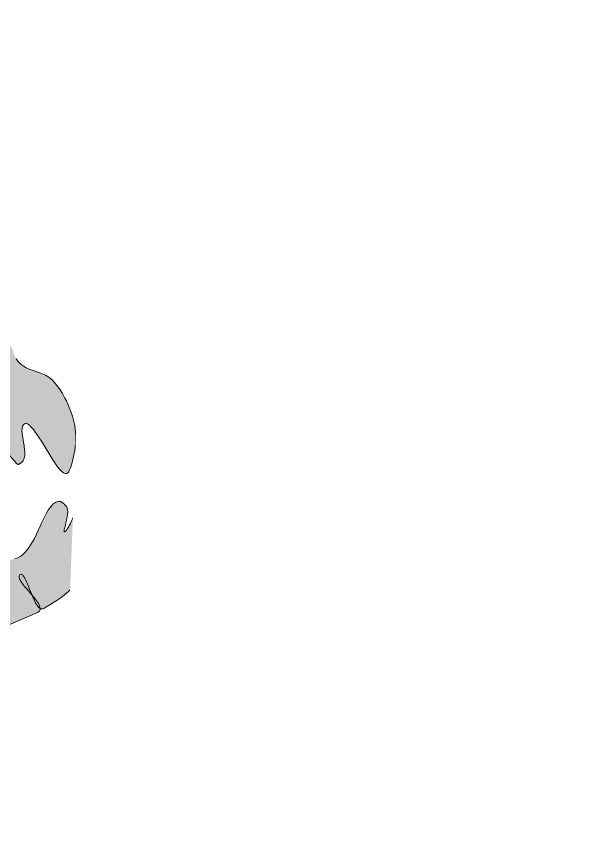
# Model space of a CAD drawing. Header units: millimetres. Extents: x 17924 to 83548, y -4690 to 56252.
# Drawn here: x 78092 to 78724, y -2309 to -1388 of the extents above; entities that cross this region are included whole.
import ezdxf

# ---------------------------------------------------------------- set-up
doc = ezdxf.new("R2010")
doc.units = ezdxf.units.MM
doc.header["$MEASUREMENT"] = 0
for name, color, linetype, lineweight in [('FURN-FREE', 1, 'Continuous', 0), ('PRES-FILL', 7, 'Continuous', 0), ('PRES-PEOP', 42, 'Continuous', 0)]:
    doc.layers.add(name, color=color, linetype=linetype, lineweight=lineweight)

# ---------------------------------------------------------------- blocks, each defined once
blk = doc.blocks.new('*U137')
at = {"layer": 'PRES-FILL', "linetype": 'ByBlock', "lineweight": -2, "extrusion": (0, 0, -1)}
h = blk.add_hatch(color=0, dxfattribs=at)
edge = h.paths.add_edge_path(flags=16)
edge.add_spline(control_points=[(87.07831214767793, -291.0744552105825), (88.89239608467324, -288.4548494400879), (89.38684500833915, -283.288900270265), (89.49025166835781, -277.403629799308)], knot_values=[0, 0, 0, 0, 1, 1, 1, 1], degree=3, periodic=0)
edge.add_spline(control_points=[(89.49025166835781, -277.403629799308), (94.07544578355737, -264.2978469137524), (102.2647964179123, -248.1244687475555), (94.97166972404375, -247.5728208029323), (87.95137615259591, -247.04180980003), (89.7245452563293, -264.0690811901732), (89.49025166835781, -277.403629799308)], knot_values=[0, 0, 0, 0, 0.5095306753181346, 0.5095306753181346, 0.5095306753181346, 1, 1, 1, 1], degree=3, periodic=0)
edge.add_spline(control_points=[(89.49025166835781, -277.403629799308), (87.52906642852759, -283.0092524418142), (86.22724547800317, -288.0536722698453), (87.07831214767793, -291.0744552105825)], knot_values=[0, 0, 0, 0, 1, 1, 1, 1], degree=3, periodic=0)
edge.add_spline(control_points=[(87.07831214767793, -291.0744552105825), (85.95999222934188, -292.6893514408293), (84.34017201390816, -293.3365619410106), (82.00130538464146, -292.588061009963), (63.59383381523367, -286.6971694839376), (44.85866232326953, -280.6748171648796), (26.44999149455543, -274.1039725800001), (3.9773302364556, -266.0825154139457), (-18.35495155215904, -258.1142490278362), (-40.76494914466457, -249.8098054021975), (-62.09082103254332, -241.9071048271653), (-84.02545566087065, -234.3002088238281), (-102.0363383753938, -220.28688754615), (-117.4488240069186, -208.2952424799223), (-129.9151441368958, -193.2241611071368), (-142.6432244094249, -178.5923170648239), (-163.0005941388226, -155.1900558743946), (-182.8546414146622, -131.3060623629281), (-203.234367789395, -107.9247166534042), (-213.197934575488, -96.4936701692277), (-224.2374659782145, -86.0311025781848), (-234.3364193446905, -74.70105654421059), (-246.7178919629878, -60.8102453242609), (-254.7748833752121, -44.37492258179554), (-259.7027346674295, -25.00474835188652), (-268.8092894338042, 10.79088386116928), (-269.355724656707, 46.90065336134285), (-252.6851600430455, 77.86553913387615), (-241.2536237630848, 99.09914599225885), (-227.3397290833454, 117.7993371364137), (-211.9662182720931, 135.6688070436139), (-198.2174307193127, 151.6497725143563), (-184.4468728898501, 167.5986870604975), (-170.599847507372, 183.4938566907585), (-153.8705150601963, 202.6976618188128), (-137.0851828110826, 221.9010084819674), (-119.849793029447, 240.5959913312399), (-106.8232585273654, 254.7256885525057), (-88.38601897300396, 262.3861756959013), (-71.07116077232058, 271.4910562303412), (-49.31172820179199, 282.9330808634186), (-28.25311481855169, 292.6512301066032), (-3.265834411598917, 297.327335357113), (21.50146026010043, 301.9622726039452), (44.73838342505042, 298.5593976669261), (68.35236469290248, 290.7234910957413), (91.13489496556576, 283.1634876956741), (111.8712580557185, 273.757788462317), (130.4584782136153, 259.7759117501846), (157.4580053185709, 239.4660399102213), (182.7918153615028, 217.513669257547), (207.6003872518631, 194.9019255928943), (226.2076064090506, 177.942397581668), (243.9963418850093, 159.9594654293687), (260.3465887235798, 140.7443127179795), (265.3696622714415, 134.841091423732), (270.063062016452, 127.4894450132924), (269.828143666542, 119.5425549638967), (269.0001458406186, 91.53279035793093), (265.0361819725149, 65.12352676319279), (263.1618364923997, 37.95410509096837), (261.1843437510324, 9.289520726677438), (260.2340487209149, -19.5611151615376), (257.920265561479, -48.2518908441707), (257.6397211215371, -51.73062547014706), (254.9934591089477, -54.59069810862275), (254.1837163049349, -58.03427320503397), (253.3515663617945, -61.57313863996387), (253.2291796872596, -65.17489315882995), (253.4760670081669, -68.77246832677338), (254.4084206014231, -82.35847235091205), (267.5626279749122, -92.2012533899615), (268.1809031531375, -106.6588880038762), (268.9817591903047, -125.38596030396), (262.4752963331921, -142.6908594273555), (255.5529541847136, -157.7631315541876), (248.2408484707121, -173.68405033819), (230.6169023985931, -188.9544215020214), (215.0945164613659, -195.9084356162057), (194.6235048089511, -205.079429336969), (227.5421476998017, -119.8030906882923), (210.4050449187926, -122.7259414140281), (200.6489644700632, -124.3899080240371), (194.8665631468029, -152.8433226549896), (181.9270150395314, -153.2528445356438), (179.8478432335614, -153.3186479424185), (175.659153420449, -153.3011556875717), (175.5916423200179, -151.0476115536367), (174.6981617055499, -121.2229162775329), (175.9042505497055, -84.15658467014146), (191.9475750213824, -63.78702212475764), (196.1806730425669, -58.41242815859005), (202.3631110609858, -54.47162794200267), (209.6942834992224, -51.72211669212265)], knot_values=[0, 0, 0, 0, 0.004098381531734696, 0.004098381531734696, 0.004098381531734696, 0.03635368013720219, 0.03635368013720219, 0.03635368013720219, 0.07572982011414187, 0.07572982011414187, 0.07572982011414187, 0.1132010653974124, 0.1132010653974124, 0.1132010653974124, 0.14526640270913, 0.14526640270913, 0.14526640270913, 0.1965519000639748, 0.1965519000639748, 0.1965519000639748, 0.2216251747810174, 0.2216251747810174, 0.2216251747810174, 0.25236539637566, 0.25236539637566, 0.25236539637566, 0.3091726121130702, 0.3091726121130702, 0.3091726121130702, 0.3481271264153437, 0.3481271264153437, 0.3481271264153437, 0.3829647993414165, 0.3829647993414165, 0.3829647993414165, 0.4250540564899624, 0.4250540564899624, 0.4250540564899624, 0.4568651827461615, 0.4568651827461615, 0.4568651827461615, 0.4968419500255261, 0.4968419500255261, 0.4968419500255261, 0.5364667654958765, 0.5364667654958765, 0.5364667654958765, 0.5746963866582342, 0.5746963866582342, 0.5746963866582342, 0.630228181300859, 0.630228181300859, 0.630228181300859, 0.6718787961638446, 0.6718787961638446, 0.6718787961638446, 0.6846745725113127, 0.6846745725113127, 0.6846745725113127, 0.7297748169105458, 0.7297748169105458, 0.7297748169105458, 0.7773569765908894, 0.7773569765908894, 0.7773569765908894, 0.78312627708974, 0.78312627708974, 0.78312627708974, 0.7890552252170661, 0.7890552252170661, 0.7890552252170661, 0.8114455046014806, 0.8114455046014806, 0.8114455046014806, 0.8404477855449914, 0.8404477855449914, 0.8404477855449914, 0.8710830444871903, 0.8710830444871903, 0.8710830444871903, 0.9114849997865957, 0.9114849997865957, 0.9114849997865957, 0.9344856628054873, 0.9344856628054873, 0.9344856628054873, 0.9381814897131244, 0.9381814897131244, 0.9381814897131244, 0.9870941822375215, 0.9870941822375215, 0.9870941822375215, 1, 1, 1, 1], degree=3, periodic=0)
edge.add_line((209.6942834992224, -51.72211669212265), (193.9554313921108, -0.0241649686722667))
edge.add_spline(control_points=[(193.9554313921108, -0.0241649686722667), (187.0334699935338, 22.71264097993844), (179.5682325627713, 45.27655141682772), (171.5461613383668, 67.6641476471923), (163.0286974002884, 91.4342611524844), (139.5974247022823, 107.5570674202027), (118.7270846085885, 121.8980210750233), (107.4085535302511, 129.6754951798503), (96.13803730566724, 136.5337036815545), (80.50538087006134, 136.8893178527433), (68.37265735134861, 137.1653149897029), (58.48686090825504, 133.788806689874), (50.14550819516444, 127.2132180820699)], knot_values=[0, 0, 0, 0, 0.3242048070790112, 0.3242048070790112, 0.3242048070790112, 0.6684304659642469, 0.6684304659642469, 0.6684304659642469, 0.8551130404015013, 0.8551130404015013, 0.8551130404015013, 1, 1, 1, 1], degree=3, periodic=0)
edge.add_line((50.14550819516444, 127.2132180820699), (43.44551937063079, 121.9315363570786))
edge.add_spline(control_points=[(43.44551937063079, 121.9315363570786), (52.97537610725703, 111.9743174005489), (61.70828375138808, 101.2227619635305), (66.21967390883219, 86.38209284511686), (72.00109886935388, 67.36351722244581), (70.56204819515551, 51.92159684378566), (65.78859446713614, 32.36011425747711), (60.91834914835636, 12.40198238467565), (52.41068678936426, -3.899051625005086), (40.46282677565614, -16.59624482722575), (29.76929379774811, -27.96044344349502), (15.70692158862948, -35.86571801295941), (-4.085994196808315, -37.78828460552904), (-21.39602580968494, -39.46967853731621), (-32.80868237362301, -32.61645050876541), (-46.03115763620008, -27.68787525539665), (-56.1175780057456, -23.92824017644307), (-63.9562968333048, -4.318340353151143), (-73.3699853371727, -9.364488506842463), (-78.17783261313161, -11.94170461558679), (-80.01234252600261, -18.39455939165782), (-82.95708621914673, -23.17112827468372), (-90.37560748167743, -35.2044600390218), (-104.8919222977565, -43.48754374749842), (-103.9488796295627, -59.94721314538037), (-102.6316696438153, -82.93752061139821), (-81.87161202239804, -92.77921701141895), (-71.79374211276445, -109.5896862431982), (-62.7509441045986, -124.6735957450292), (-56.88481326244801, -143.0784906290719), (-45.74386686034995, -155.8284881344443), (-27.61782189123915, -176.572419556047), (8.658404096131562, -176.64672940132), (33.86351756971999, -189.27100827291), (57.29500610366085, -201.006946138783), (80.00715993151971, -218.5647198101869), (102.9092625649355, -230.2106602261847), (126.4267073182418, -242.1695080541394), (170.3451343521374, -203.464917125646), (183.9370973615733, -215.0859390001497), (185.4372476237259, -216.3685557200079), (186.1864357418308, -221.3471233283854), (185.6590915353445, -224.0190201072401), (183.9894642690342, -232.4785265553292), (161.5987339164931, -243.6861511579409), (165.3047475050989, -244.3993410344556), (170.2820739891831, -245.3571839500801), (189.8162513641582, -233.9521160573713), (202.0941385273254, -232.4393783165069), (206.9790718613876, -231.8375139307245), (219.1576623974397, -228.4554485970657), (217.4211306994621, -233.8441241849723), (214.2524660099807, -243.6768880085583), (208.3265807279313, -250.789508595677), (201.697321179985, -257.1143157225597), (184.8370183136794, -273.2002998294483), (168.6169997197867, -289.941646781539), (141.3669247969447, -295.3527005506985), (121.8067194644318, -299.2367751116471), (104.2733657352437, -296.6543974041706), (90.11643816896685, -293.897495961508), (88.45242821293505, -293.5734488526141), (87.50048847748985, -292.5729312999465), (87.07831214767793, -291.0744552105825)], knot_values=[0, 0, 0, 0, 0.0445675321191511, 0.0445675321191511, 0.0445675321191511, 0.1016815997639398, 0.1016815997639398, 0.1016815997639398, 0.1599537725823565, 0.1599537725823565, 0.1599537725823565, 0.2121083342373425, 0.2121083342373425, 0.2121083342373425, 0.2577204674264914, 0.2577204674264914, 0.2577204674264914, 0.2925144935189276, 0.2925144935189276, 0.2925144935189276, 0.3102848248294786, 0.3102848248294786, 0.3102848248294786, 0.3550525854241348, 0.3550525854241348, 0.3550525854241348, 0.4175826737119677, 0.4175826737119677, 0.4175826737119677, 0.4736904586800346, 0.4736904586800346, 0.4736904586800346, 0.5649764407445235, 0.5649764407445235, 0.5649764407445235, 0.6498388415546573, 0.6498388415546573, 0.6498388415546573, 0.7369813565731338, 0.7369813565731338, 0.7369813565731338, 0.746599309966639, 0.746599309966639, 0.746599309966639, 0.7770507628045908, 0.7770507628045908, 0.7770507628045908, 0.817948298408715, 0.817948298408715, 0.817948298408715, 0.8342199689575515, 0.8342199689575515, 0.8342199689575515, 0.8639110295738617, 0.8639110295738617, 0.8639110295738617, 0.9394247835290591, 0.9394247835290591, 0.9394247835290591, 0.9936288375354178, 0.9936288375354178, 0.9936288375354178, 1, 1, 1, 1], degree=3, periodic=0)
at = {"layer": 'PRES-PEOP', "color": 0, "linetype": 'ByBlock', "lineweight": -2, "extrusion": (0, 0, -1), "flags": 128}
for points in [[(175.7036357506367, -125.503742968649), (175.5916423200179, -151.0476115536367), (175.6042954670338, -151.2731186047749), (175.6399966535391, -151.4777053629296), (175.6954893281145, -151.6632642330733), (175.7678741373529, -151.8315172884322), (175.8545730188416, -151.9840316130503), (175.9532967590276, -152.1222332597608), (176.0620156889127, -152.2474199486387), (176.3066082022269, -152.4665595288243), (176.5727389222084, -152.6453115732802), (176.8507200871536, -152.7907991667671), (177.13316292542, -152.9089027314403), (177.4145086023127, -153.0044766093779), (177.6906490573383, -153.0815278326409), (178.2337327547575, -153.1957188262168), (178.7274814728735, -153.2662440584536), (179.1665438824057, -153.3079747181691), (179.9325203304979, -153.3425326798388), (180.4891697738349, -153.3418965823148), (180.8877485884295, -153.3296076749175), (181.1723017021723, -153.3150652436379), (181.5704068335763, -153.2866680547231), (181.9270150395314, -153.2528445356438), (183.0373210115577, -153.0573009991786), (184.0861929549719, -152.7301334616786), (185.0783929744284, -152.2922032358256), (186.0182507118152, -151.7619376066432), (186.9097041943969, -151.1555838303029), (188.5871425162259, -149.7458227877651), (190.1052300075535, -148.1779012905754), (191.4856678188953, -146.5270512837742), (192.7464740198775, -144.8496362937585), (195.0370761594022, -141.459982706554), (198.8818486751188, -135.2210818403837), (200.292575974534, -132.937474385355), (201.5219425579562, -131.0257226336689), (202.5977474636238, -129.4464065310458), (203.5418081412063, -128.1543629624721), (204.3717262839345, -127.1048803460944), (205.8372597244306, -125.4813952332406), (206.9513345386877, -124.468859630746), (207.7974818845105, -123.839990249835), (209.0870154599761, -123.129212016087), (210.4050449187926, -122.7259414140281), (211.8266482056497, -122.7025513607732), (212.9430535822976, -123.1482292523069), (213.7964066731074, -123.9898677662204), (214.4240249806244, -125.1629325509202), (214.8589014992831, -126.6105628328514), (215.1301584683097, -128.2827612034525), (215.2634560501465, -130.1356640229496), (215.2813602692768, -132.130884683771), (215.2036741383927, -134.2349227082668), (215.0477355274561, -136.4186323185349), (214.5501762967469, -141.002229585356), (213.8933670974584, -145.6435209771953), (213.1544849982092, -150.2181931265732), (210.0135855484623, -168.0627799309077), (208.982847723928, -174.5024995274071), (208.2849861545619, -179.7772204200664), (207.8920975768633, -184.0068743098745), (207.7562455965017, -187.3387569597835), (207.8241810082836, -189.9221876527081), (208.0451462520941, -191.8954323385697), (208.3745484835235, -193.3799189540077), (208.7752466071543, -194.478632046681), (209.2175299226874, -195.2767678206583), (209.678440464806, -195.8434914413738), (210.6604740916955, -196.5227073410715), (211.5517639726677, -196.7563405117544), (212.3118993295284, -196.768187145004), (213.6063384075169, -196.5110178213072), (215.0945164613659, -195.9084356162057), (218.112468053012, -194.347320511697), (220.9391570097287, -192.7466503289688), (226.1935090299521, -189.4134038328557), (230.6946177602586, -186.1730731017451), (234.5193165485398, -183.1163469262974), (237.7520735825892, -180.2898777998926), (240.4756469934873, -177.7123297939688), (242.7663104932726, -175.3849989833761), (246.5368848455619, -171.1706637941606), (249.1394357130848, -167.9092774780875), (250.9497106802373, -165.41646728864), (253.4152188670778, -161.6168260023478), (255.5529541847136, -157.7631315541876), (258.2642637490862, -152.1259046067498), (260.4725329399225, -146.9916637898423), (262.2456466446165, -142.353283834258), (263.6528763196475, -138.1886643913167), (264.7587471018123, -134.4672446033364), (265.6202716949483, -131.1543101806674), (266.8641265107653, -125.235818464811), (267.5544449356676, -120.701641715088), (267.9232810713584, -117.2505557307813), (268.2185621057142, -111.9975722867675), (268.1809031531375, -106.6588880038762), (267.9306281997415, -103.9731229401077), (267.4598670843916, -101.5492990342536), (266.8383030710174, -99.34986719546578), (266.1196876156682, -97.34391208423767), (265.3450841330705, -95.50591518940928), (263.6890029354181, -92.14943566999136), (257.2634005083892, -80.79957749449386), (255.8837768421436, -77.92274201634427), (255.0018938683206, -75.7213481160652), (254.4475591076698, -74.03812041243509), (253.8197770581683, -71.45022352335945), (253.4760670081669, -68.77246832677338), (253.401501538312, -67.42152075772174), (253.3677726275273, -66.24010091744276), (253.3645981609734, -65.20731668068038), (253.4237938388105, -63.40324526032055), (253.5271530514001, -62.05395045370824), (253.6405736522429, -61.04465492755116)], [(40.3015481907205, -278.9374622255491), (61.18141056354216, -285.8836156645411), (82.00130538464146, -292.588061009963), (83.30673196481803, -292.8756118907258), (84.43141388728691, -292.8711745937253), (85.3972931292592, -292.6175259179727), (86.22392548423522, -292.1525599911984), (86.9287231693088, -291.5097930594638), (87.52717375093198, -290.7188186544081), (88.03303764337033, -289.8057178780582), (88.45852622247185, -288.7934290995254), (88.81446240629157, -287.7020809551104), (89.11042538008041, -286.5492921768164), (89.5612034680671, -284.0781092536999), (89.85717661080707, -281.5195826437121), (90.04384459777066, -278.9517618588725), (90.22273145875806, -273.8347179729099), (90.32098710007267, -264.6120290313847), (90.39705472771311, -261.2975093217901), (90.52411307674629, -258.5525156527583), (90.70072790911217, -256.3098924339502), (90.91817575184541, -254.4965934138017), (91.16518854007882, -253.0421691184238), (91.43051913466479, -251.8829233501674), (91.7041987867342, -250.9635262393058), (92.28613636915543, -249.5884406935438), (92.81712487467303, -248.7704368532068), (93.27330994935619, -248.2869984399877), (94.05785582312092, -247.7859745273818), (94.97166972404375, -247.5728208029323), (95.80039906910679, -247.6431471414762), (96.4083087023464, -247.9483287305193), (96.82652011319442, -248.4526040413766), (97.08258111407486, -249.1243349237411), (97.20083848165086, -249.9355786040469), (97.20277372778219, -250.8617018400837), (97.1073055373854, -251.8810332011199), (96.9310620775359, -252.9745498210032), (96.68862607995106, -254.1255953156578), (96.04288974092924, -256.5845148492153), (95.26218932202755, -259.1235953496871), (94.41206039733515, -261.6689191698388), (92.62478833354544, -266.7413814488536), (89.45458678159775, -275.9213055405271), (88.44386618097633, -279.2459201818056), (87.71436450517649, -282.0171415274745), (87.22809923953173, -284.2985700263744), (86.94145142328489, -286.1596639367926), (86.81195057966397, -287.6676444012919), (86.80158279139141, -288.8835000808394), (86.87806993735285, -289.8604056382974), (87.01501844761515, -290.6435024583334), (87.423384576854, -291.839951099726), (87.880545510925, -292.5806909188541), (88.31388097524905, -293.0418331150431), (89.11765267392911, -293.5723303560735), (90.11643816896685, -293.897495961508), (92.74608272032492, -294.4196169175775), (97.97717238970654, -295.4272416016684), (102.8411583238485, -296.2719785942245), (107.2875414166774, -296.9261079477219), (111.3043548518617, -297.3953714646414), (114.9026176450643, -297.7015778538771), (118.1062954332592, -297.8725192569473), (123.8144635983917, -297.9106039646795), (128.1611801522886, -297.6834306691089), (131.4472534560628, -297.3480795926444), (136.4019344328844, -296.5482727131894), (138.8845736176299, -296.0027437039535), (141.3669247969447, -295.3527005506985), (146.1350837655409, -293.87948604134), (150.4302975349565, -292.338741890977), (154.3128393136358, -290.7625709075874), (157.8338183232263, -289.1761872207207), (164.1507047572377, -285.9407439589559), (169.4039768715811, -282.8582190958405), (173.8167326164621, -279.9917185730446), (181.1918626696497, -274.654135694087), (186.4905091609908, -270.4340874863046), (194.1785114593949, -263.8578336047067), (201.697321179985, -257.1143157225597), (204.2489999787213, -254.7317430385083), (206.4786596168124, -252.5007724171664), (208.3829294851603, -250.444279653675), (209.9837201164264, -248.5699840660454), (211.3144056071906, -246.8760483868027), (212.4118256533402, -245.3548385033573), (213.3118942510991, -243.9954299836099), (214.0474006299919, -242.7852616982564), (215.2024669456805, -240.6235946703746), (215.9452392491658, -238.9679534937022), (216.425427153692, -237.7081399556482), (217.0110336816724, -235.7912497537764), (217.4211306994621, -233.8441241849723), (217.4614139462865, -233.4035744262437), (217.4364529531304, -233.01926597493), (217.3551339947007, -232.6851863916672), (217.2253799267419, -232.3959220556571), (217.0542465061662, -232.146600618973), (216.8480094448605, -231.9328388794602), (216.612243069867, -231.7506955681965), (216.3518913815496, -231.5966285941468), (216.0713322277443, -231.4674563309236), (215.4542709803864, -231.270093009698), (214.7962086984335, -231.1436781127341), (214.1178812032958, -231.0718639848128), (213.4350247291513, -231.0416150175515), (212.7594014337374, -231.0425740896462), (211.4187521663334, -231.1103529467073), (210.1894586404596, -231.2273983350533), (207.9843381760656, -231.5210555510566), (206.3486348511287, -231.7798890931808), (205.1674276997874, -231.9757730727943), (204.322076641387, -232.1152596614993), (203.1415864930968, -232.2999428492403), (202.5992635960065, -232.376426900868), (202.0941385273254, -232.4393783165069), (199.6956188769836, -232.8296895780004), (197.3114185545564, -233.402067133633), (194.9830425732143, -234.0914020335622), (192.7396941791376, -234.8482179617495), (188.4443062253922, -236.479690881104), (184.6746901468941, -238.0414408351426), (181.4384160876507, -239.432575005143), (178.7016009472063, -240.6162980086592), (176.4112843342373, -241.5913178955307), (174.5084358538661, -242.3744608192792), (172.9351440265091, -242.99037627691), (171.6382587917906, -243.4656725904279), (170.5709280074152, -243.8257757668762), (168.8707617874679, -244.3127734482841), (167.7497896173663, -244.5428225579744), (167.0036810205856, -244.6305636265897), (166.0484400118803, -244.6127896255784), (165.3047475050989, -244.3993410344556), (165.0793539982042, -244.2259291176815), (164.9984050564744, -244.015653481656), (165.0412655377368, -243.7735183723635), (165.189633614762, -243.5040210066509), (165.4273006892545, -243.2111993143917), (165.7399348433901, -242.8986752882629), (166.1148855842766, -242.5696943420407), (166.5410078475106, -242.2271610419266), (167.5256494550267, -241.499545923878), (168.614754944334, -240.744783287053), (169.7569537193049, -239.9773998951569), (170.9138706745289, -239.2087505483942), (173.2422813813537, -237.6497992297227), (175.3698011554443, -236.1728231154775), (177.2331094742549, -234.8050135932936), (178.8197415419272, -233.5577646586244), (180.1443346062078, -232.4327496401093), (181.2343411389666, -231.4258820895993), (182.12170374782, -230.5298735096876), (182.8382326887149, -229.7358634453121), (183.9345835159838, -228.3276369476735), (184.6051715361027, -227.2591140209115), (185.0115525391448, -226.4526072805311), (185.4490904360355, -225.2373757804889), (185.5840164308102, -224.6283464854569), (185.6590915353445, -224.0190201072401), (185.6903369634965, -223.4482105662464), (185.703386550209, -222.8862586891264), (185.7012435472207, -222.340845266488), (185.6594011705965, -221.2857226872584), (185.5819212951392, -220.3473585662359), (185.4825038277922, -219.5311689688097), (185.3710793109203, -218.8317683847636), (185.2547258739141, -218.238486686656), (185.1383790673935, -217.7386277841943), (185.0253781944266, -217.3193153622269), (184.9178844520793, -216.9684689295609), (184.7103019022979, -216.3961691005825), (184.5382550392314, -216.0066662093232), (184.3999617625377, -215.7396330751508), (184.1775593058701, -215.3835347199129), (183.9370973615733, -215.0859390001497), (182.6606396094794, -213.9775879256704), (181.2520633520762, -213.1867183778813), (179.7346883895589, -212.6691475958942), (178.1291429789926, -212.3857131428449), (176.453639757412, -212.3017529403296), (174.7242247859322, -212.386636532523), (171.0990831340823, -212.9711350075813), (167.405074425209, -213.9570956436073), (163.7158816602023, -215.2005775188372), (160.0862663194857, -216.5926124120961), (152.9235502221491, -219.6188903943839), (139.7032043785584, -225.3683306726452), (134.6688527242513, -227.3828373311044), (130.287503431653, -228.9685373248722), (126.4978098455103, -230.1699161145298), (123.2328131697141, -231.0447362474879), (120.4265713919012, -231.652449868292), (115.6587467149802, -232.3040971592563), (112.2280160108203, -232.3986702010152), (109.7509627482432, -232.2197699736789), (106.2111714988496, -231.507777358187), (104.528587809029, -230.9360686074142), (102.9092625649355, -230.2106602261847)]]:
    blk.add_lwpolyline(points, dxfattribs=at)

msp = doc.modelspace()

# ---------------------------------------------------------------- block references
at = {"layer": 'PRES-FILL', "extrusion": (0, 0, -1), "xscale": 1.000009635247656, "yscale": 1.000009635247656, "zscale": 1.000009635247656, "rotation": 318.6123199179439}
msp.add_blockref('*U137', (-77860.76767119668, -1896.706022161085), dxfattribs=at)

# ---------------------------------------------------------------- next in the draw order: wipeouts: each hides what was drawn before it
msp.add_wipeout([(78170.59175212997, -1569.2286073214148), (78141.62909464366, -2318.667543918002), (79580.55277249927, -2374.2758818299803), (79609.51542998555, -1624.8369452333927)]).dxf.layer = 'FURN-FREE'

# ---------------------------------------------------------------- next in the draw order: wipeouts: each hides what was drawn before it
msp.add_wipeout([(78199.55440961625, -819.7896707248271), (78170.59175212996, -1569.2286073214145), (79609.51542998553, -1624.8369452333927), (79638.47808747184, -875.3980086368056)]).dxf.layer = 'FURN-FREE'

doc.saveas('drawing.dxf')
